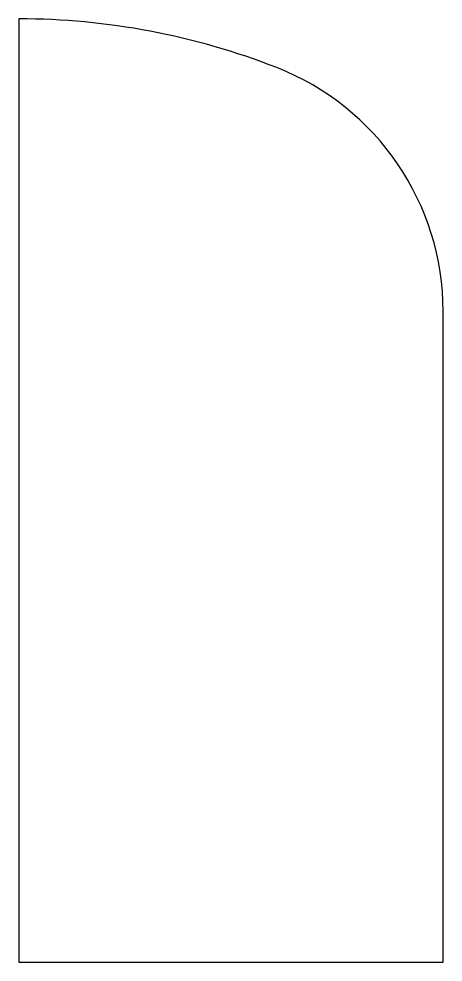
# Model space of a CAD drawing. Header units: millimetres. Extents: x -9 to 9, y -20 to 20.
import ezdxf

# ---------------------------------------------------------------- set-up
doc = ezdxf.new("R2010")
doc.units = ezdxf.units.MM
doc.layers.get('0').update_dxf_attribs({"linetype": 'CONTINUOUS'})

msp = doc.modelspace()

# ---------------------------------------------------------------- linework, layer by layer
for p, q in [((-9.003, 20.002), (-9.003, -20.002)), ((9.003, -20.002), (9.003, 7.591)), ((-9.003, -20.002), (9.003, -20.002))]:
    msp.add_line(p, q)
for centre, radius, start, end in [((-9, -10), 30.002, 68.6005, 90.0048), ((-2.106, 7.591), 11.109, 0, 68.6005)]:
    msp.add_arc(centre, radius, start, end)

doc.saveas('drawing.dxf')
